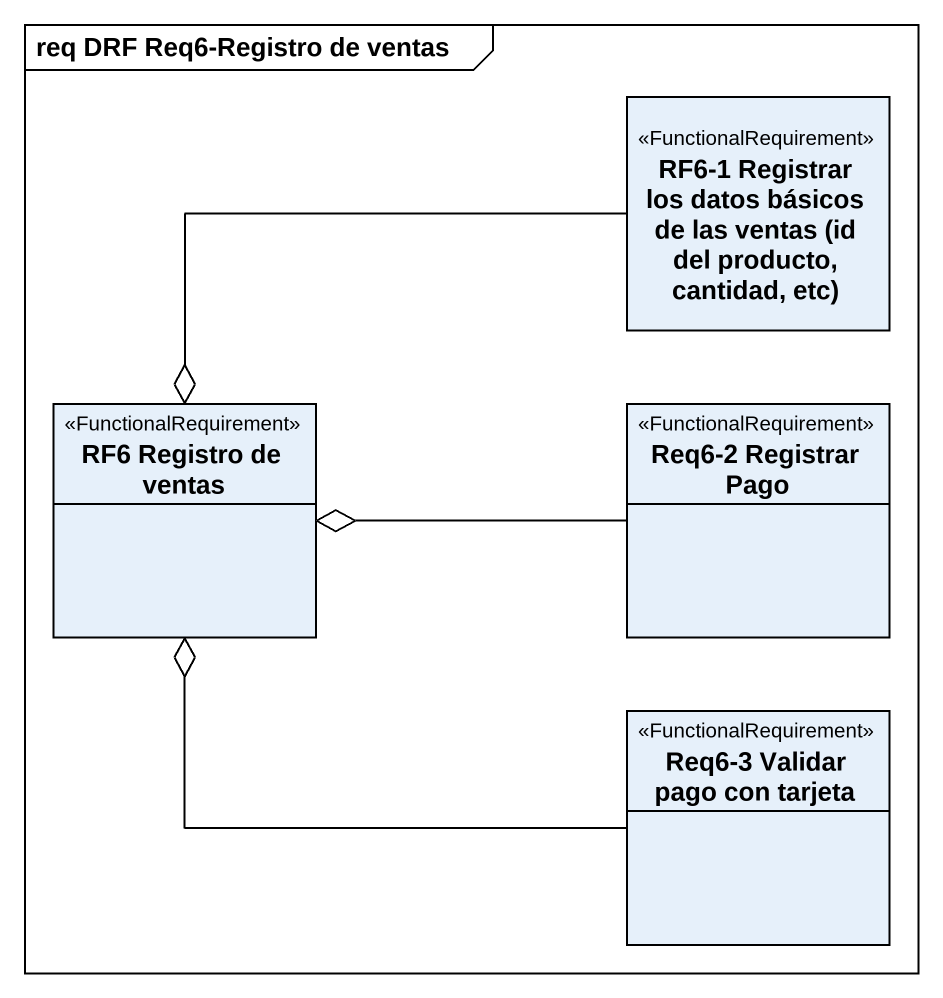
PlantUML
@startuml
mainframe req DRF Req6-Registro de ventas
hide circle
hide empty members
class "RF6-1 Registrar los datos básicos de las ventas (id del producto, cantidad, etc)" as RF6_1_Registrar_los_datos <<FunctionalRequirement>>
class "RF6 Registro de ventas" as RF6_Registro_de_ventas <<FunctionalRequirement>>
class "Req6-2 Registrar Pago" as Req6_2_Registrar_Pago <<FunctionalRequirement>>
class "Req6-3 Validar pago con tarjeta" as Req6_3_Validar_pago_con <<FunctionalRequirement>>
RF6_1_Registrar_los_datos -left-o RF6_Registro_de_ventas
Req6_2_Registrar_Pago -left-o RF6_Registro_de_ventas
Req6_3_Validar_pago_con -left-o RF6_Registro_de_ventas
@enduml
